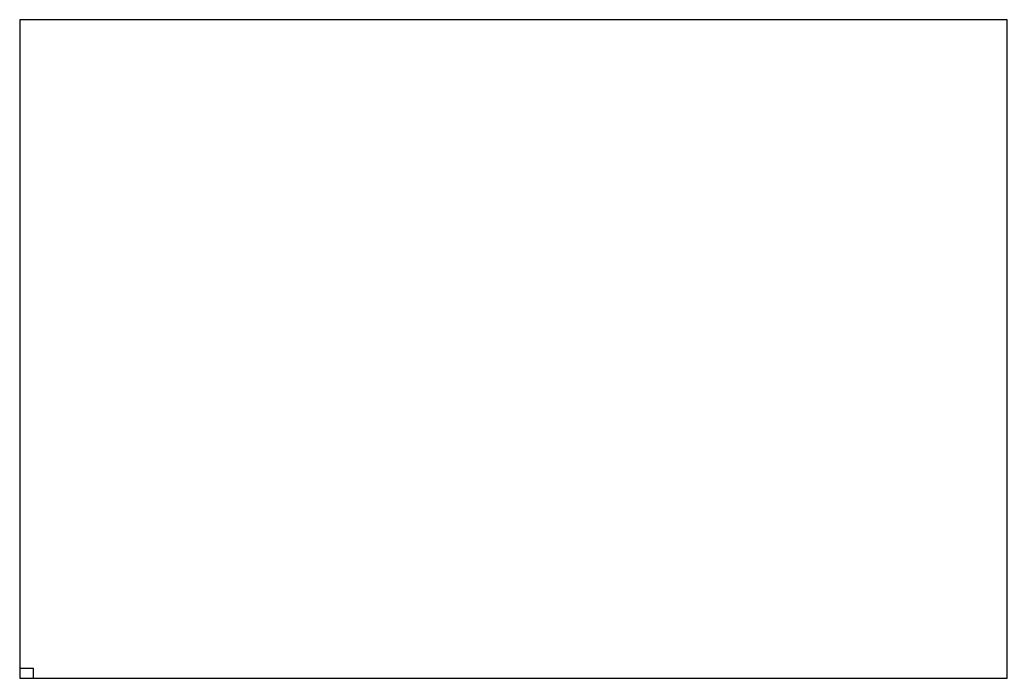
# Paper-space layout 'Layout2' of a CAD drawing. Header units: millimetres. Extents: x 0 to 30000, y 0 to 20000.
import ezdxf

# ---------------------------------------------------------------- set-up
doc = ezdxf.new("R2010")
doc.units = ezdxf.units.MM
doc.layers.add('Leht-ä', color=7, linetype='Continuous')
doc.layers.add('Parkla äärejoon õü', color=3, linetype='Continuous')

psp = doc.layouts.new('Layout2')

# ---------------------------------------------------------------- linework, layer by layer
at = {"layer": 'Leht-ä'}
psp.add_lwpolyline([(0, 0), (420, 0), (420, 297), (0, 297)], close=True, dxfattribs=at)
at = {"layer": 'Parkla äärejoon õü'}
psp.add_lwpolyline([(0, 0), (30000, 0), (30000, 20000), (0, 20000)], close=True, dxfattribs=at)

doc.saveas('drawing.dxf')
